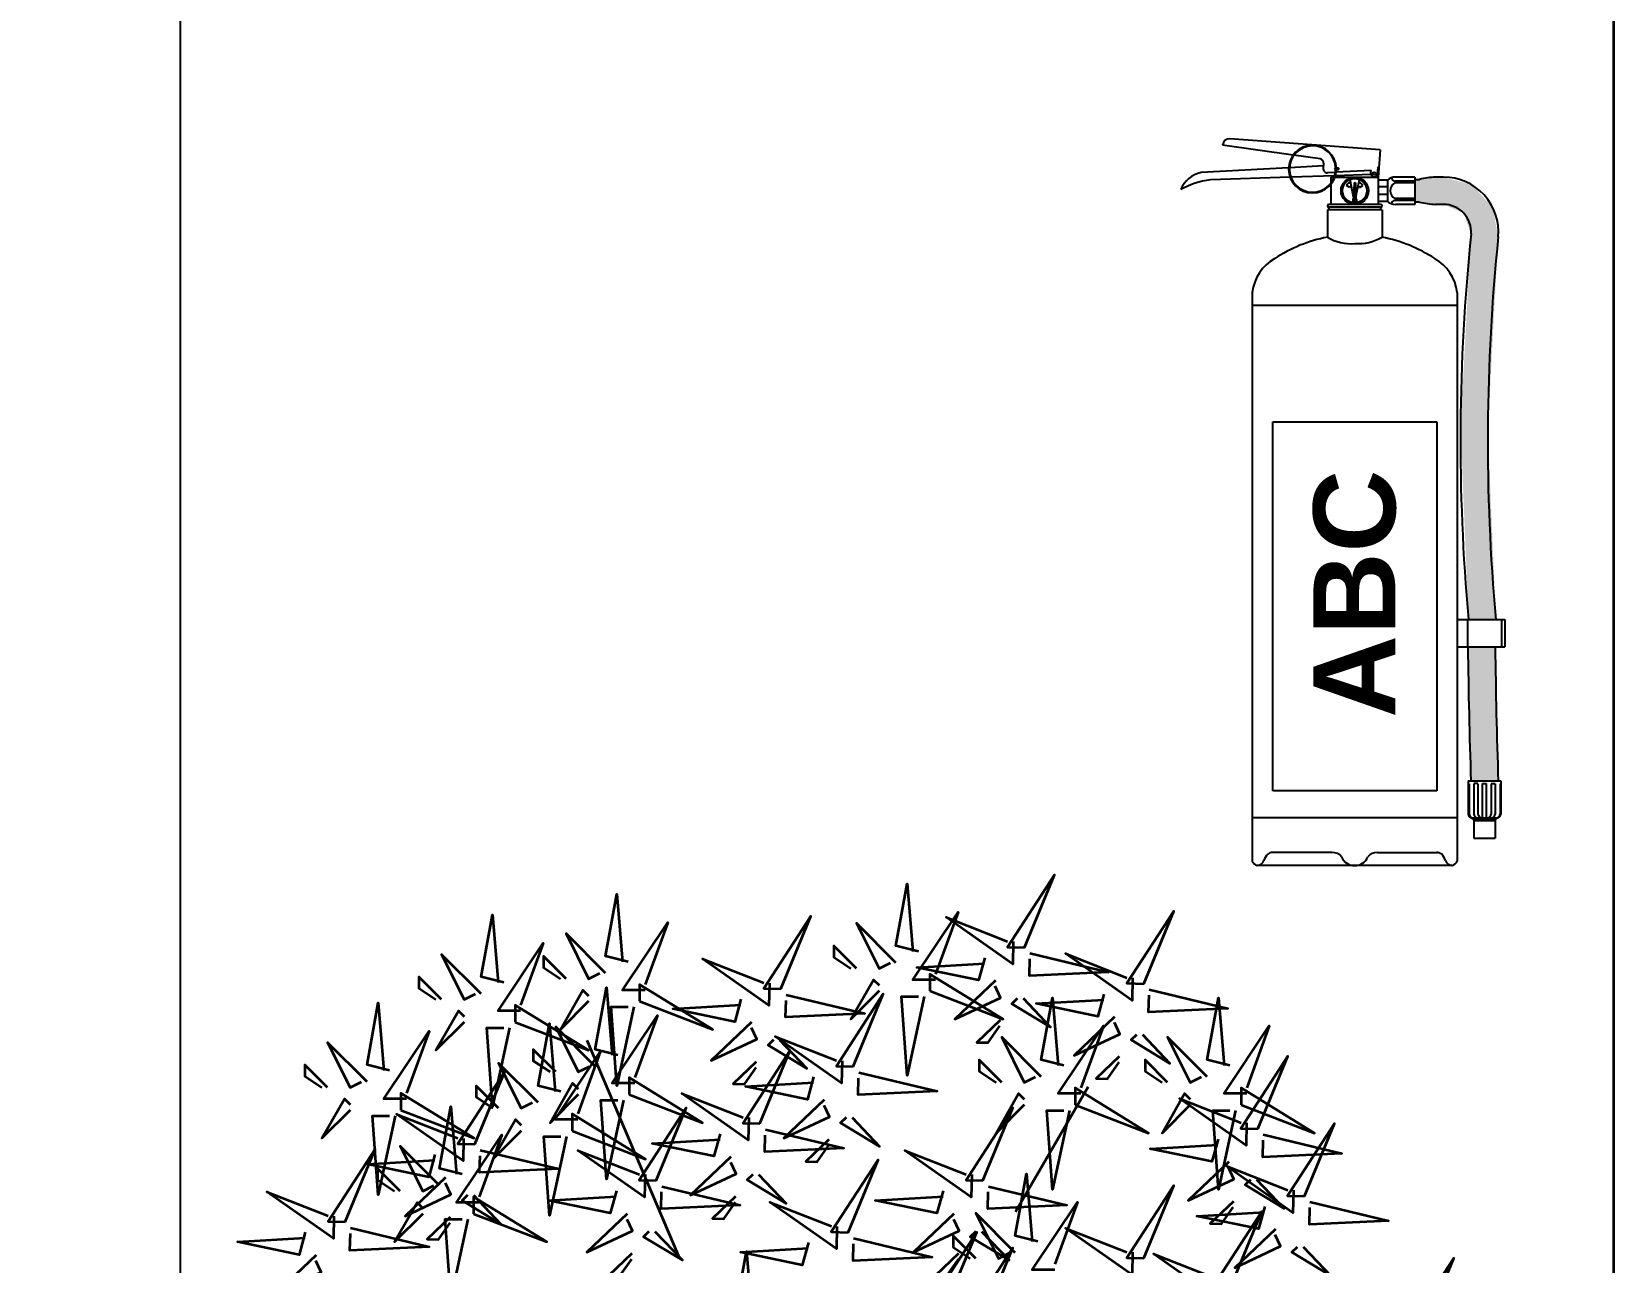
# Model space of a CAD drawing. Header units: inches. Extents: x -250485 to 735580, y -140410 to 288049.
# Drawn here: x 24466.5 to 24526, y 21390.1 to 21436.5 of the extents above; entities that cross this region are included whole.
import ezdxf

# ---------------------------------------------------------------- set-up
doc = ezdxf.new("R2010")
doc.units = ezdxf.units.IN
doc.header["$MEASUREMENT"] = 0
doc.layers.get('0').update_dxf_attribs({"lineweight": 0})
for name, color, linetype in [('A site line', 7, 'Continuous'), ('FIREACC', 30, 'Continuous'), ('OUTSIDE', 253, 'Continuous')]:
    doc.layers.add(name, color=color, linetype=linetype)
for name, color, linetype, lineweight in [('A WALL', 7, 'Continuous', 35), ('L-tree', 102, 'Continuous', 35), ('sheet', 7, 'Continuous', 15), ('wall', 7, 'Continuous', 0)]:
    doc.layers.add(name, color=color, linetype=linetype, lineweight=lineweight)
doc.styles.get("Standard").update_dxf_attribs({"font": 'arialbd.ttf', "height": 24})

# ---------------------------------------------------------------- blocks, each defined once
blk = doc.blocks.new('shrub3')
at = {"color": 32}
for p, q in [((-68.47, 143.52), (-106.19, 232.32)), ((68.94, 162.35), (98.58, 213.48))]:
    blk.add_line(p, q, dxfattribs=at)
at = {"color": 20}
for points in [[(72.58, 270.39), (84.86, 300.11), (65.67, 270.57), (72.58, 270.39)], [(121.34, 255.57), (133.62, 285.29), (114.43, 255.75), (121.34, 255.57)], [(-27.06, 253.45), (-14.78, 283.17), (-33.97, 253.63), (-27.06, 253.45)], [(20.08, 264.15), (3.92, 280.29), (13.16, 261.85), (17.78, 264.15)], [(-98.64, 259.92), (-114.8, 276.06), (-105.56, 257.61), (-100.94, 259.92)], [(-149.52, 251.45), (-165.68, 267.59), (-156.44, 249.14), (-151.83, 251.45)], [(-114.8, 257.61), (-124.03, 266.83), (-124.03, 262.22), (-117.11, 257.61)], [(3.92, 261.85), (-5.31, 271.07), (-5.31, 266.46), (1.62, 261.85)], [(33.94, 252.62), (63.95, 241.09), (33.94, 259.54), (33.94, 252.62)], [(-165.68, 249.14), (-174.91, 258.36), (-174.91, 253.75), (-167.99, 249.14)], [(-84.78, 248.39), (-54.77, 236.86), (-84.78, 255.31), (-84.78, 248.39)], [(60.71, 256.84), (44.17, 241.08), (62.84, 249.85), (60.65, 254.53)], [(-135.66, 239.92), (-105.65, 228.39), (-135.66, 246.84), (-135.66, 239.92)], [(2.62, 221.69), (14.9, 251.41), (-4.29, 221.87), (2.62, 221.69)], [(-38.93, 239.9), (-55.47, 224.14), (-36.8, 232.91), (-38.99, 237.59)], [(62.61, 240.62), (53.16, 231.62), (57.77, 231.51), (62.55, 238.31)], [(109.47, 242.01), (92.93, 226.26), (111.6, 235.03), (109.41, 239.71)], [(-102.88, 221.8), (-119.04, 237.94), (-109.8, 219.5), (-105.18, 221.8)], [(79.44, 217.57), (63.28, 233.71), (72.52, 215.26), (77.14, 217.57)], [(147.29, 217.57), (131.13, 233.71), (140.36, 215.26), (144.98, 217.57)], [(-119.04, 219.5), (-128.27, 228.72), (-128.27, 224.11), (-121.35, 219.5)], [(-35.54, 198.4), (-23.26, 228.12), (-42.45, 198.58), (-35.54, 198.4)], [(-126.2, 206.98), (-142.36, 223.12), (-133.12, 204.68), (-128.5, 206.98)], [(-37.03, 223.68), (-46.48, 214.68), (-41.87, 214.57), (-37.09, 221.37)], [(63.28, 215.26), (54.05, 224.49), (54.05, 219.87), (60.98, 215.26)], [(111.37, 225.8), (101.92, 216.8), (106.53, 216.68), (111.31, 223.49)], [(131.13, 215.26), (121.89, 224.49), (121.89, 219.87), (128.82, 215.26)], [(167.98, 196.29), (180.26, 226), (161.07, 196.46), (167.98, 196.29)], [(-152.14, 189.93), (-139.86, 219.65), (-159.05, 190.11), (-152.14, 189.93)], [(-142.36, 204.68), (-151.59, 213.9), (-151.59, 209.29), (-144.67, 204.68)], [(-89.02, 210.27), (-59.01, 198.75), (-89.02, 217.19), (-89.02, 210.27)], [(-182.31, 203.92), (-152.29, 192.39), (-182.31, 210.84), (-182.31, 203.92)], [(-9.25, 208.13), (-25.79, 192.38), (-7.12, 201.15), (-9.31, 205.83)], [(93.3, 206.04), (123.31, 194.51), (93.3, 212.96), (93.3, 206.04)], [(161.14, 206.04), (191.15, 194.51), (161.14, 212.96), (161.14, 206.04)], [(-112.34, 195.45), (-82.33, 183.92), (-112.34, 202.37), (-112.34, 195.45)], [(-77.94, 175.11), (-65.66, 204.83), (-84.85, 175.28), (-77.94, 175.11)], [(55.62, 175.11), (67.9, 204.83), (48.71, 175.28), (55.62, 175.11)], [(187.06, 168.76), (199.34, 198.47), (180.15, 168.93), (187.06, 168.76)], [(-7.35, 191.92), (-16.8, 182.92), (-12.19, 182.81), (-7.41, 189.61)], [(-47.41, 184.84), (-63.95, 169.09), (-45.28, 177.86), (-47.47, 182.54)], [(0.5, 153.94), (12.78, 183.65), (-6.41, 154.11), (0.5, 153.94)], [(156.11, 182.73), (139.57, 166.97), (158.24, 175.74), (156.05, 180.42)], [(-152.62, 161.57), (-122.61, 150.05), (-152.62, 168.49), (-152.62, 161.57)], [(-45.51, 168.63), (-54.96, 159.63), (-50.35, 159.51), (-45.57, 166.32)], [(121.34, 143.35), (133.62, 173.06), (114.43, 143.52), (121.34, 143.35)], [(68.84, 145.58), (52.68, 161.72), (61.92, 143.27), (66.54, 145.58)], [(158.01, 166.51), (148.56, 157.51), (153.17, 157.4), (157.96, 164.21)], [(157.38, 132.76), (169.66, 162.48), (150.47, 132.94), (157.38, 132.76)], [(-89.81, 161.55), (-106.35, 145.8), (-87.68, 154.57), (-89.87, 159.24)], [(43.75, 161.55), (27.21, 145.8), (45.88, 154.57), (43.69, 159.24)], [(175.19, 155.2), (158.65, 139.45), (177.32, 148.22), (175.13, 152.89)], [(-221.39, 153.96), (-223.93, 144.79), (-249.17, 150.04), (-221.45, 151.65)], [(40.78, 124.29), (53.06, 154.01), (33.87, 124.47), (40.78, 124.29)], [(52.68, 143.27), (43.45, 152.49), (43.45, 147.88), (50.38, 143.27)], [(-87.91, 145.34), (-97.36, 136.34), (-92.75, 136.22), (-87.97, 143.03)], [(45.65, 145.34), (36.2, 136.34), (40.81, 136.22), (45.59, 143.03)], [(55.62, 117.94), (67.9, 147.66), (48.71, 118.11), (55.62, 117.94)], [(235.82, 113.71), (248.1, 143.42), (228.91, 113.88), (235.82, 113.71)]]:
    blk.add_lwpolyline(points, dxfattribs=at)
at = {"color": 94}
for points in [[(-89.4, 264.53), (-98.64, 266.83), (-94.02, 292.2), (-91.71, 264.53)], [(29.32, 268.76), (20.08, 271.07), (24.7, 296.43), (27.01, 268.76)], [(36.24, 257.23), (27.01, 257.23), (45.48, 284.9), (36.24, 259.54)], [(-140.28, 256.06), (-149.52, 258.36), (-144.9, 283.73), (-142.59, 256.06)], [(-82.48, 253), (-91.71, 253), (-73.24, 280.67), (-82.48, 255.31)], [(68.03, 272.82), (67.8, 263.59), (40.6, 282.74), (65.73, 272.87)], [(-133.36, 244.53), (-142.59, 244.53), (-124.12, 272.2), (-133.36, 246.84)], [(-31.61, 255.88), (-31.84, 246.65), (-59.04, 265.8), (-33.91, 255.94)], [(56.33, 266.18), (53.8, 257.01), (28.56, 262.26), (56.27, 263.87)], [(74.83, 268.03), (106.93, 260.3), (74.6, 258.8), (74.77, 265.72)], [(116.79, 258), (116.56, 248.76), (89.36, 267.92), (114.49, 258.05)], [(-105.56, 248.39), (-117.11, 236.86), (-107.87, 253), (-105.56, 250.69)], [(-93.64, 226.42), (-102.88, 228.72), (-98.26, 254.08), (-95.95, 226.42)], [(13.16, 252.62), (1.62, 241.09), (10.85, 257.23), (13.16, 254.93)], [(123.59, 253.21), (155.69, 245.48), (123.36, 243.97), (123.53, 250.9)], [(-87.09, 246.08), (-94.02, 213.8), (-96.33, 246.08), (-89.4, 246.08)], [(-43.31, 249.24), (-45.84, 240.07), (-71.08, 245.32), (-43.37, 246.93)], [(-24.81, 251.09), (7.29, 243.36), (-25.04, 241.86), (-24.87, 248.78)], [(31.63, 250.32), (24.7, 218.04), (22.39, 250.32), (29.32, 250.32)], [(72.06, 249.62), (83.3, 237.79), (67.4, 247.43), (69.76, 249.68)], [(105.09, 251.36), (102.56, 242.19), (77.32, 247.44), (105.04, 249.05)], [(88.68, 222.18), (79.44, 224.49), (84.06, 249.85), (86.37, 222.18)], [(156.52, 222.18), (147.29, 224.49), (151.9, 249.85), (154.21, 222.18)], [(-156.44, 239.92), (-167.99, 228.39), (-158.75, 244.53), (-156.44, 242.22)], [(-116.96, 211.59), (-126.2, 213.9), (-121.58, 239.26), (-119.27, 211.59)], [(-86.72, 214.89), (-95.95, 214.89), (-77.48, 242.56), (-86.72, 217.19)], [(-180, 208.53), (-189.23, 208.53), (-170.76, 236.2), (-180, 210.84)], [(-137.97, 237.61), (-144.9, 205.33), (-147.21, 237.61), (-140.28, 237.61)], [(-1.93, 224.12), (-2.16, 214.89), (-29.36, 234.04), (-4.23, 224.17)], [(95.61, 210.65), (86.37, 210.65), (104.84, 238.32), (95.61, 212.96)], [(120.82, 234.8), (132.06, 222.97), (116.16, 232.61), (118.52, 234.86)], [(163.45, 210.65), (154.21, 210.65), (172.68, 238.32), (163.45, 212.96)], [(-110.04, 200.06), (-119.27, 200.06), (-100.8, 227.73), (-110.04, 202.37)], [(-27.58, 232.68), (-16.34, 220.86), (-32.24, 230.49), (-29.88, 232.74)], [(-109.8, 210.27), (-121.35, 198.75), (-112.11, 214.89), (-109.8, 212.58)], [(-13.63, 217.48), (-16.16, 208.31), (-41.4, 213.56), (-13.69, 215.17)], [(4.87, 219.33), (36.97, 211.6), (4.64, 210.1), (4.81, 217.02)], [(-91.33, 207.97), (-98.26, 175.69), (-100.57, 207.97), (-93.64, 207.97)], [(-40.09, 200.83), (-40.32, 191.59), (-67.52, 210.75), (-42.39, 200.88)], [(72.52, 206.04), (60.98, 194.51), (70.21, 210.65), (72.52, 208.35)], [(140.36, 206.04), (128.82, 194.51), (138.05, 210.65), (140.36, 208.35)], [(163.43, 198.71), (163.2, 189.48), (136, 208.63), (161.13, 198.77)], [(-156.69, 192.36), (-156.92, 183.12), (-184.12, 202.28), (-159, 192.41)], [(-157.24, 177.72), (-166.48, 180.02), (-161.86, 205.38), (-159.55, 177.72)], [(2.1, 200.92), (13.34, 189.09), (-2.56, 198.73), (-0.2, 200.98)], [(90.99, 203.73), (84.06, 171.45), (81.75, 203.73), (88.68, 203.73)], [(158.83, 203.73), (151.9, 171.45), (149.59, 203.73), (156.52, 203.73)], [(-133.12, 195.45), (-144.67, 183.92), (-135.43, 200.06), (-133.12, 197.76)], [(-51.79, 194.19), (-54.32, 185.02), (-79.56, 190.27), (-51.85, 191.88)], [(-33.29, 196.04), (-1.19, 188.31), (-33.52, 186.81), (-33.35, 193.73)], [(-150.32, 166.19), (-159.55, 166.19), (-141.08, 193.86), (-150.32, 168.49)], [(-149.89, 187.57), (-117.79, 179.84), (-150.12, 178.34), (-149.95, 185.26)], [(-114.65, 193.15), (-121.58, 160.87), (-123.89, 193.15), (-116.96, 193.15)], [(151.73, 192.07), (149.2, 182.9), (123.96, 188.15), (151.68, 189.77)], [(170.23, 193.92), (202.33, 186.19), (170, 184.69), (170.17, 191.61)], [(-82.49, 177.53), (-82.72, 168.3), (-109.92, 187.46), (-84.79, 177.59)], [(51.07, 177.53), (50.84, 168.3), (23.64, 187.46), (48.77, 177.59)], [(182.51, 171.18), (182.28, 161.95), (155.08, 181.11), (180.21, 171.24)], [(-36.06, 177.63), (-24.82, 165.8), (-40.72, 175.44), (-38.36, 177.69)], [(78.08, 150.19), (68.84, 152.49), (73.46, 177.86), (75.77, 150.19)], [(167.46, 175.51), (178.7, 163.69), (162.8, 173.32), (165.16, 175.57)], [(-152.66, 169.16), (-141.42, 157.33), (-157.33, 166.97), (-154.96, 169.22)], [(-94.19, 170.9), (-96.72, 161.73), (-121.96, 166.98), (-94.25, 168.59)], [(-75.69, 172.75), (-43.59, 165.01), (-75.92, 163.51), (-75.75, 170.44)], [(39.37, 170.9), (36.84, 161.73), (11.6, 166.98), (39.31, 168.59)], [(57.87, 172.75), (89.97, 165.01), (57.64, 163.51), (57.81, 170.44)], [(-4.05, 156.36), (-4.28, 147.13), (-31.48, 166.28), (-6.35, 156.42)], [(85.01, 138.66), (75.77, 138.66), (94.24, 166.33), (85.01, 140.97)], [(170.81, 164.55), (168.28, 155.37), (143.04, 160.62), (170.76, 162.24)], [(189.31, 166.39), (221.41, 158.66), (189.08, 157.16), (189.25, 164.09)], [(116.79, 145.77), (116.56, 136.54), (89.36, 155.7), (114.49, 145.83)], [(-78.46, 154.34), (-67.22, 142.51), (-83.13, 152.15), (-80.76, 154.4)], [(-15.75, 149.73), (-18.28, 140.55), (-43.52, 145.8), (-15.81, 147.42)], [(2.75, 151.57), (34.85, 143.84), (2.52, 142.34), (2.69, 149.26)], [(55.1, 154.34), (66.34, 142.51), (50.44, 152.15), (52.8, 154.4)], [(-36.4, 118.43), (-45.64, 120.73), (-41.02, 146.1), (-38.71, 118.43)], [(152.83, 135.19), (152.6, 125.95), (125.4, 145.11), (150.53, 135.24)], [(186.54, 147.99), (197.78, 136.16), (181.88, 145.8), (184.24, 148.05)]]:
    blk.add_lwpolyline(points, dxfattribs=at)
at = {"color": 98}
for points in [[(-186.92, 220.06), (-196.16, 222.37), (-191.54, 247.73), (-189.23, 220.06)], [(-196.16, 215.45), (-212.32, 231.59), (-203.08, 213.15), (-198.47, 215.45)], [(-212.32, 213.15), (-221.55, 222.37), (-221.55, 217.76), (-214.63, 213.15)], [(-203.08, 203.92), (-214.63, 192.39), (-205.39, 208.53), (-203.08, 206.23)], [(-184.61, 201.62), (-191.54, 169.34), (-193.85, 201.62), (-186.92, 201.62)], [(-205.14, 158.17), (-192.86, 187.89), (-212.05, 158.35), (-205.14, 158.17)], [(-166.48, 173.1), (-182.64, 189.24), (-173.4, 170.8), (-168.79, 173.1)], [(-168.39, 185.72), (-170.92, 176.55), (-196.16, 181.8), (-168.45, 183.41)], [(-182.64, 170.8), (-191.87, 180.02), (-191.87, 175.41), (-184.95, 170.8)], [(-164.01, 176.37), (-180.55, 160.62), (-161.88, 169.39), (-164.07, 174.07)], [(-209.69, 160.6), (-209.92, 151.36), (-237.12, 170.52), (-212, 160.65)], [(-173.4, 161.57), (-184.95, 150.05), (-175.71, 166.19), (-173.4, 163.88)], [(-202.89, 155.81), (-170.79, 148.07), (-203.12, 146.57), (-202.95, 153.5)], [(-162.11, 160.16), (-171.56, 151.16), (-166.95, 151.04), (-162.17, 157.85)], [(-154.93, 159.27), (-161.86, 126.99), (-164.17, 159.27), (-157.24, 159.27)], [(-217.01, 144.61), (-233.55, 128.86), (-214.88, 137.63), (-217.07, 142.31)]]:
    blk.add_lwpolyline(points, dxfattribs=at)
blk = doc.blocks.new('*U196')
at = {"layer": 'OUTSIDE', "linetype": 'Continuous'}
for points in [[(-85.3, 498), (-100.1, 481.8), (-46.6, 485.8)], [(-64.2, 504), (-85.3, 498), (-52.4, 503.4)], [(-52.4, 503.4), (-85.3, 498), (-46.6, 502.2)], [(-43.2, 502.2), (-85.3, 498), (-43.2, 485.8)], [(-85.3, 498), (-43.2, 502.2), (-46.6, 502.2)], [(-85.3, 498), (-46.6, 485.8), (-43.2, 485.8)], [(-52.4, 503.4), (-58.3, 504), (-64.2, 504)], [(-100.1, 481.8), (-104.2, 460.2), (-78.9, 477.6)], [(-78.9, 477.6), (-104.2, 460.2), (-84.3, 462.4)], [(-46.6, 485.8), (-100.1, 481.8), (-64, 484)], [(-64, 484), (-100.1, 481.8), (-78.9, 477.6)], [(-46.6, 485.8), (-64, 484), (-52.4, 484.6)], [(-52.4, 484.6), (-64, 484), (-58.3, 484)], [(-84.3, 462.4), (-104.2, 460.2), (-76.6, 321.2)], [(-104.2, 460.2), (-96.6, 320.1), (-76.6, 321.2)], [(-96.6, 320.1), (-102.4, 180), (-82.5, 180)], [(-76.6, 321.2), (-96.6, 320.1), (-82.5, 180)], [(-82, 160), (-102.8, 111), (-82.8, 111)], [(-102, 160), (-102.8, 111), (-82, 160)], [(-102.8, 111), (-104.2, 62), (-84.2, 62)], [(-82.8, 111), (-102.8, 111), (-84.2, 62)]]:
    blk.add_solid(points, dxfattribs=at)
blk = doc.blocks.new('*U195')
at = {"layer": 'OUTSIDE', "linetype": 'Continuous'}
for points in [[(0.4, 499.9), (0, 488.3), (0.9, 485.5)], [(0.8, 499.9), (0.4, 499.9), (0.9, 485.5)], [(0.9, 499.9), (0.8, 499.9), (0.9, 485.5)], [(0.9, 499.9), (0.9, 485.5), (1.7, 488.3)], [(1.2, 499.9), (0.9, 499.9), (1.7, 488.3)], [(0, 488.3), (-0.7, 487.2), (0.9, 485.5)], [(-0.7, 487.2), (-0.3, 486), (0.9, 485.5)], [(1.7, 488.3), (0.9, 485.5), (2.4, 487.2)], [(2.4, 487.2), (0.9, 485.5), (2, 486)]]:
    blk.add_solid(points, dxfattribs=at)
blk = doc.blocks.new('ABC')
at = {"layer": 'FIREACC', "color": 11}
for p, q in [((-39100.53, 31717.16), (-39188.56, 31723.56)), ((-39151.59, 31714.07), (-39192.84, 31719.86)), ((-39135.75, 31711.85), (-39151.1, 31714.01)), ((-39100.53, 31717.16), (-39101.69, 31701.2)), ((-39154.19, 31706.63), (-39205.39, 31703.9)), ((-39133.8, 31707.71), (-39153.75, 31706.65)), ((-39133.69, 31709.3), (-39133.91, 31706.28)), ((-39105.92, 31705.08), (-39126.35, 31703.98)), ((-39106.04, 31703.48), (-39105.92, 31705.08)), ((-39102.23, 31701.24), (-39101.8, 31707.14)), ((-39153.34, 31701.06), (-39200, 31699.52)), ((-39127.25, 31701.92), (-39152.88, 31701.08)), ((-39126.79, 31703.95), (-39131.38, 31703.7)), ((-39129.36, 31697.78), (-39129.36, 31701.2)), ((-39129.36, 31701.2), (-39127.5, 31701.2)), ((-39129.36, 31685.2), (-39129.36, 31697.07)), ((-39127.03, 31701.2), (-39101.64, 31701.2)), ((-39105.91, 31702.62), (-39126.79, 31701.94)), ((-39101.64, 31685.2), (-39101.64, 31701.2)), ((-39099.5, 31682), (-39131.5, 31682)), ((-39131.5, 31682), (-39131.5, 31666)), ((-39100.3, 31685.2), (-39130.7, 31685.2)), ((-39130.7, 31683.6), (-39130.7, 31682)), ((-39100.3, 31683.6), (-39130.7, 31683.6)), ((-39100.3, 31683.6), (-39100.3, 31682)), ((-39099.5, 31682), (-39099.5, 31666)), ((-39175.5, 31633.64), (-39175.5, 31300.61)), ((-39055.5, 31633.64), (-39055.5, 31300.61)), ((-39128.76, 31305.56), (-39163.58, 31305.56)), ((-39102.24, 31305.56), (-39066.54, 31305.56))]:
    blk.add_line(p, q, dxfattribs=at)
for centre, radius in [((-39115.5, 31693.2), 8), ((-39115.5, 31693.2), 7.11), ((-39104.08, 31703.34), 0.818)]:
    blk.add_circle(centre, radius, dxfattribs=at)
for centre, radius, start, end in [((-39188.85, 31719.57), 4, 85.8388, 175.8388), ((-39136.08, 31709.47), 2.4, 355.8388, 82.00949), ((-39131.51, 31706.1), 2.4, 175.8388, 273.07991), ((-39201.92, 31687.65), 16.62, 102.07309, 158.07865), ((-39195.23, 31655.62), 44.16, 96.19339, 120.02539), ((-39104.08, 31703.34), 1.96, 175.8388, 355.8388), ((-39130.7, 31684.4), 0.8, 90, 270), ((-39100.3, 31684.4), 0.8, 270, 90), ((-39115, 31581.14), 86.45, 100.99993, 123.20795), ((-39116, 31581.14), 86.45, 56.79205, 79.00007), ((-39149.4, 31630.61), 26.27, 119.53105, 173.38982), ((-39081.6, 31630.61), 26.27, 6.61018, 60.46895), ((-39171.32, 31302.31), 4.51, 202.08138, 252.76633), ((-39172.88, 31302.42), 4.45, 276.37731, 340.98679), ((-39160.01, 31298.32), 9.06, 135.26832, 162.98104), ((-39164.02, 31301.84), 3.74, 83.25735, 130.41736), ((-39128.36, 31298.78), 6.79, 39.64174, 93.39989), ((-39115.84, 31305.74), 7.75, 199.80056, 272.52003), ((-39115.16, 31305.74), 7.75, 267.47997, 340.19944), ((-39102.64, 31298.78), 6.79, 86.60011, 140.35826), ((-39066.98, 31301.84), 3.74, 49.58264, 96.74265), ((-39070.99, 31298.32), 9.06, 17.01896, 44.73168), ((-39058.12, 31302.42), 4.45, 199.01321, 263.62269), ((-39059.68, 31302.31), 4.51, 287.23367, 337.91862)]:
    blk.add_arc(centre, radius, start, end, dxfattribs=at)
at = {"layer": 'OUTSIDE', "color": 11}
for p, q in [((-39125.08, 31706.36), (-39126.91, 31706.36)), ((-39126.91, 31705.67), (-39125.08, 31705.67)), ((-39118.39, 31695), (-39120.29, 31696.18)), ((-39116.17, 31689.44), (-39118.24, 31699.76)), ((-39115.8, 31697.91), (-39116.18, 31688.64)), ((-39115.8, 31697.91), (-39115.46, 31697.91)), ((-39115.8, 31697.91), (-39115.46, 31697.91)), ((-39115.12, 31697.91), (-39115.46, 31697.91)), ((-39115.12, 31697.91), (-39114.8, 31688.64)), ((-39114.83, 31689.44), (-39112.76, 31699.76)), ((-39112.61, 31695), (-39110.71, 31696.18)), ((-39101.69, 31701.2), (-39102.23, 31701.24)), ((-39096.28, 31699.48), (-39101.64, 31699.48)), ((-39096.28, 31695.46), (-39101.64, 31695.46)), ((-39096.28, 31699.48), (-39096.28, 31686.92)), ((-39080.4, 31698.88), (-39091.96, 31698.88)), ((-39080.28, 31697.75), (-39091.96, 31697.75)), ((-39080.28, 31701.2), (-39091.67, 31701.2)), ((-39080.28, 31701.2), (-39080.28, 31685.2)), ((-39096.28, 31690.94), (-39101.64, 31690.94)), ((-39096.28, 31686.92), (-39101.64, 31686.92)), ((-39080.28, 31688.65), (-39091.96, 31688.65)), ((-39080.4, 31687.52), (-39091.96, 31687.52)), ((-39080.21, 31686.6), (-39077.55, 31686.6)), ((-39080.28, 31685.2), (-39091.67, 31685.2)), ((-39063.44, 31685.2), (-39068.19, 31685.2)), ((-39055.5, 31626), (-39175.5, 31626)), ((-39055.5, 31326), (-39175.5, 31326)), ((-39058.34, 31298), (-39172.66, 31298))]:
    blk.add_line(p, q, dxfattribs=at)
at = {"layer": 'OUTSIDE', "color": 1}
for p, q in [((-39080.21, 31699.8), (-39077.55, 31699.8)), ((-39063.44, 31701.2), (-39068.19, 31701.2)), ((-39163.5, 31341.83), (-39163.5, 31557.83)), ((-39163.5, 31557.83), (-39067.5, 31557.83)), ((-39067.5, 31557.83), (-39067.5, 31341.83)), ((-39055.5, 31442), (-39027.5, 31442)), ((-39049.5, 31442), (-39049.5, 31426)), ((-39029.58, 31442), (-39029.58, 31426)), ((-39027.5, 31442), (-39027.5, 31426)), ((-39055.5, 31426), (-39027.5, 31426)), ((-39049.04, 31347.6), (-39049.04, 31346)), ((-39049.04, 31347.6), (-39029.84, 31347.6)), ((-39048.55, 31346), (-39049.04, 31346)), ((-39049.04, 31346), (-39049.04, 31328.04)), ((-39048.55, 31345.9), (-39048.55, 31328.04)), ((-39043.31, 31346), (-39045.71, 31346)), ((-39045.71, 31345.9), (-39045.71, 31328.04)), ((-39043.31, 31345.9), (-39043.31, 31328.04)), ((-39040.64, 31326), (-39040.64, 31346)), ((-39040.64, 31326), (-39040.64, 31346)), ((-39040.64, 31346), (-39038.24, 31346)), ((-39038.24, 31326), (-39038.24, 31346)), ((-39035.56, 31346), (-39033.16, 31346)), ((-39035.56, 31345.9), (-39035.56, 31328.04)), ((-39033.16, 31345.9), (-39033.16, 31328.04)), ((-39030.32, 31346), (-39029.84, 31346)), ((-39030.32, 31345.9), (-39030.32, 31328.04)), ((-39029.84, 31347.6), (-39029.84, 31346)), ((-39029.84, 31346), (-39029.84, 31328.04)), ((-39067.5, 31341.83), (-39163.5, 31341.83)), ((-39047.44, 31326), (-39031.44, 31326)), ((-39046.24, 31324.96), (-39046.24, 31326)), ((-39032.64, 31324.96), (-39046.24, 31324.96)), ((-39045.72, 31324.96), (-39045.72, 31314)), ((-39033.15, 31324.96), (-39033.15, 31314)), ((-39032.64, 31324.96), (-39032.64, 31326)), ((-39033.15, 31324.15), (-39045.72, 31324.15)), ((-39045.72, 31314), (-39033.15, 31314))]:
    blk.add_line(p, q, dxfattribs=at)
at = {"layer": 'OUTSIDE', "color": 11}
for centre, radius, start, end in [((-39140.21, 31705.92), 14, 1.77957, 358.97453), ((-39140.21, 31705.92), 13.56, 1.83687, 358.94152), ((-39126.91, 31706.02), 0.343, 90, 270), ((-39125.08, 31706.02), 0.343, 270, 90), ((-39115.5, 31693.2), 5.65, 115.63076, 148.08375), ((-39115.5, 31693.2), 3.41, 125.50028, 148.08375), ((-39115.5, 31693.2), 3.41, 31.91625, 54.49972), ((-39115.5, 31693.2), 5.65, 31.91625, 64.36924), ((-39091.52, 31693.75), 7.45, 91.18835, 129.78732), ((-39089.6, 31693.2), 5.13, 117.45336, 242.54664), ((-39091.9, 31700.85), 1.98, 181.04736, 268.0119), ((-39063.52, 31668.99), 32.21, 354.97374, 89.84436), ((-39115.5, 31687.63), 1.22, 124.19912, 55.3937), ((-39091.52, 31692.65), 7.45, 230.21268, 268.81165), ((-39091.9, 31685.55), 1.98, 91.9881, 178.95264), ((-39066.24, 31730.22), 45.07, 255.45516, 267.51639), ((-39063.53, 31668.98), 16.22, 356.22735, 89.67485), ((-37883.36, 31547.16), 1170.23, 174.07729, 185.15561), ((-39118.01, 31687.91), 25.73, 238.3845, 275.60378), ((-39113.43, 31689.82), 27.59, 265.6954, 300.31632)]:
    blk.add_arc(centre, radius, start, end, dxfattribs=at)
at = {"layer": 'OUTSIDE', "color": 1}
for centre, radius, start, end in [((-39066.24, 31656.18), 45.07, 92.48361, 104.54484), ((-37872.17, 31546.6), 1165.42, 174.11132, 185.14939), ((-35847.09, 31458.94), 3202.29, 180.58939, 181.99252), ((-35847.09, 31458.94), 3186.29, 180.59235, 182.00253), ((-39046.14, 31328.67), 2.97, 192.25412, 244.01904), ((-39045.65, 31328.67), 2.97, 192.25412, 244.01904), ((-39042.81, 31328.67), 2.97, 192.25412, 244.01904), ((-39040.41, 31328.67), 2.97, 192.25412, 244.01904), ((-39038.46, 31328.67), 2.97, 295.98096, 347.74588), ((-39036.06, 31328.67), 2.97, 295.98096, 347.74588), ((-39033.22, 31328.67), 2.97, 295.98096, 347.74588), ((-39032.74, 31328.67), 2.97, 295.98096, 347.74588)]:
    blk.add_arc(centre, radius, start, end, dxfattribs=at)
at = {"layer": 'OUTSIDE', "color": 11, "linetype": 'Continuous', "xscale": -0.8000000000029104, "yscale": 0.7999999999992724, "zscale": 0.7999999999999443}
blk.add_blockref('*U195', (-39114.82, 31298), dxfattribs=at)
at = {"layer": 'OUTSIDE', "color": 1, "linetype": 'Continuous', "xscale": -0.8000000000029104, "yscale": 0.7999999999992724, "zscale": 0.7999999999999443}
blk.add_blockref('*U196', (-39114.82, 31298), dxfattribs=at)
at = {"layer": 'sheet', "color": 5, "insert": (-39091, 31384.5), "char_height": 48, "width": 165, "attachment_point": 7, "rotation": 90}
blk.add_mtext('{\\C6;ABC}', dxfattribs=at)

msp = doc.modelspace()

# ---------------------------------------------------------------- linework, layer by layer
at = {"layer": 'A site line', "color": 7, "ltscale": 30, "elevation": -11.611}
msp.add_lwpolyline([(24472.043, 21504.173), (24472.043, 21348.638), (24462.043, 21348.638), (24462.043, 21512.367), (24526.043, 21512.367), (24526.043, 21504.173), (24472.043, 21504.173)], dxfattribs=at)
at = {"layer": 'A WALL', "color": 7, "ltscale": 30}
msp.add_line((24526.043, 21441.133, -11.611), (24526.043, 21348.638, -11.611), dxfattribs=at)

# ---------------------------------------------------------------- block references
at = {"layer": 'L-tree', "color": 7, "linetype": 'Continuous', "xscale": 0.09216000000014901, "yscale": 0.09216000000014901, "zscale": 0.0921599999978207}
msp.add_blockref('shrub3', (24497.166, 21377.088, -11.614), dxfattribs=at)
at = {"layer": 'wall', "color": 1, "lineweight": 53, "xscale": 0.06433683165232651, "yscale": 0.06433683165232651, "zscale": 0.06433683165094806}
msp.add_blockref('ABC', (27032.865, 19391.482), dxfattribs=at)

doc.saveas('drawing.dxf')
